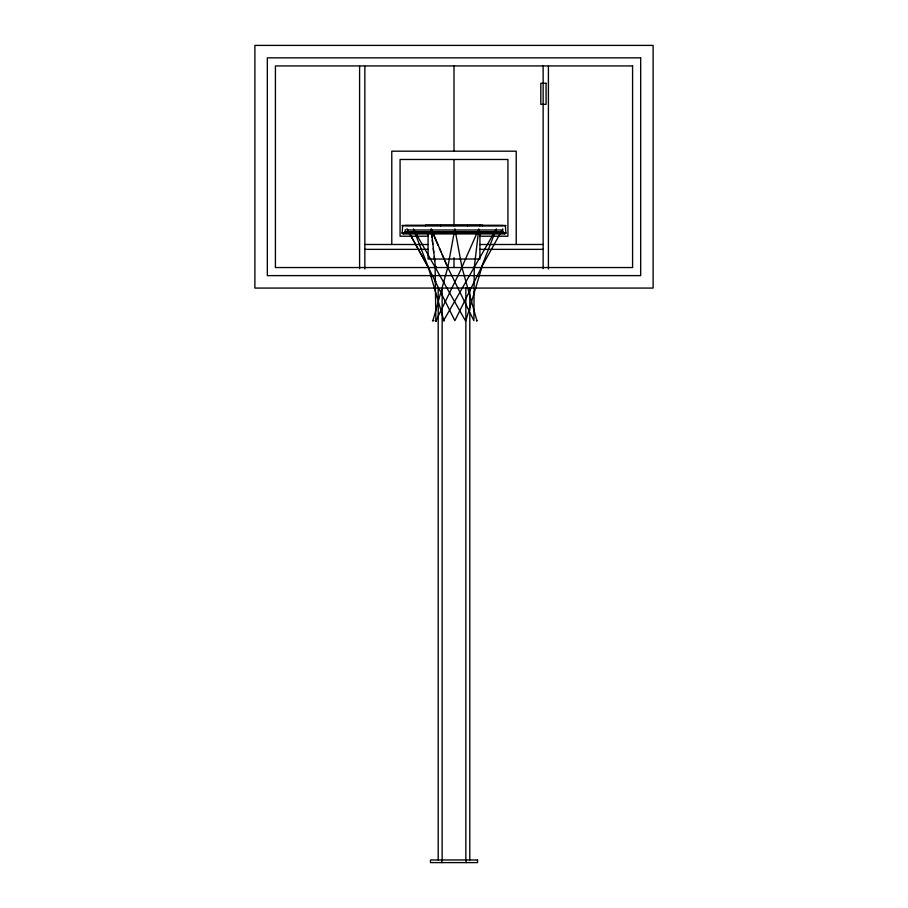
<?xml version="1.0" encoding="UTF-8"?>
<svg xmlns="http://www.w3.org/2000/svg" width="908" height="908" viewBox="0 0 908 908"><rect width="100%" height="100%" fill="white"/><g stroke="black" fill="none" stroke-linecap="round" stroke-linejoin="round"><path stroke-width="1.36" d="M474.089 292.773C475.383 291.536 472.716 292.183 474.18 292.172M434.955 281.616L436.033 281.31A1.657 0.817 -0.4 0 1 435.67 281.389L434.955 281.525M502.737 229.576L502.737 232.073L504.076 233.333A1.385 1.373 -90 0 0 504.769 233.708L505.79 232.811L505.393 225.434M432.526 320.592L433.343 320.808L432.571 320.501M432.923 320.66L447.769 267.451L454.874 228.884L461.968 267.451L465.872 281.423M414.184 230.246L465.486 320.864L465.997 320.581M465.827 320.808L481.773 267.519L480.99 267.429L481.705 267.576M406.988 228.748L428.372 267.451L454.874 320.66L481.376 267.451L496.347 228.884L443.637 320.513L444.364 320.603L443.433 320.728M462.263 266.782L435.942 320.864L435.102 320.728L435.965 320.751A2.418 0.613 26.1 0 0 435.636 320.524L435.817 320.683M402.607 225.434L402.21 232.811L403.231 233.708A1.385 1.373 -90 0 0 403.912 233.333L405.263 232.073L405.263 229.576M481.376 267.451L502.76 228.884M459.652 293.057L460.39 291.786M476.552 320.706L477.199 320.513L476.484 320.74M428.065 266.68L427.895 266.6M435.114 266.498L436.078 266.555L435.488 266.577M436.033 320.842L436.044 320.728A2.622 1.294 -0.4 0 1 435.511 320.785L436.476 320.603L435.817 320.456M503.146 225.434L404.957 225.445M505.007 233.708L433.922 233.697M402.323 225.559L505.677 225.559M402.289 225.593L505.745 225.638M406.92 229.996L501.08 229.996M405.093 232.164L454 232.073M455.396 232.073L477.143 232.164M478.368 232.073L502.907 232.164M404.923 232.266L454 232.266M455.407 232.266L477.222 232.266M478.539 232.266L503.077 232.266M404.616 232.493L454 232.369M455.283 232.493L477.37 232.493M478.618 232.369L503.384 232.493M404.48 232.618L454 232.618M455.283 232.618L503.52 232.618M402.221 232.925L505.779 232.925M402.255 233.038L505.745 233.038M402.301 233.14L505.699 233.14M402.414 233.345L505.586 233.345M402.573 233.515L505.427 233.515M402.936 233.697L431.266 233.719M428.077 236.216L400.076 236.216L400.076 159.479L507.924 159.479L507.924 236.216L479.923 236.216M364.857 244.479L428.077 244.513M479.923 244.513L543.143 244.479M364.857 249.359L428.077 249.359M479.923 249.359L543.143 249.359M473.136 288.074L254.887 288.074L254.887 45.4L653.113 45.4L653.113 288.074L475.962 288.074M435.42 266.441L435.761 266.714A2.633 1.317 -6.3 0 1 435.114 266.827L435.851 319.31M461.616 267.894L478.811 228.884L474.271 267.451L473.885 320.66L447.769 267.451L431.186 228.748M443.467 281.457L444.001 282.388M407.737 230.246L428.372 267.451L443.899 320.66M445.147 301.138L445.442 301.74M433.173 234.026L438.224 245.591M439.347 248.168L441.038 252.027M442.162 254.592L443.842 258.451M444.965 261.027L446.645 264.886M413.401 228.884L428.372 267.451M476.916 320.706L465.861 281.401M431.243 231.54L431.902 237.158M432.231 239.962L432.73 244.173M433.229 248.395L433.718 252.606M434.217 256.816L434.716 261.027M431.277 229.554L435.477 267.451M548.409 66.318L548.409 268.938M543.143 65.932L543.143 268.598M516.221 244.513L516.221 151.182L391.779 151.182L391.779 244.513M482.625 225.842L482.625 225.229L425.375 225.229L425.375 225.842M479.923 225.229L479.923 225.842M479.923 232.334L479.923 259.03L428.077 259.03L428.077 232.334M469.799 287.632L469.799 310.309M469.799 313.135L469.799 859.967M467.416 225.229L467.416 225.842M466.11 859.967L466.11 862.6M465.849 287.632L465.849 859.967M454 65.932L454 151.341M454 159.74L454 225.842M454 257.736L454 267.542M442.151 287.632L442.151 859.967M441.89 859.967L441.89 862.6M440.584 225.229L440.584 225.842M438.201 287.632L438.201 298.97M438.201 303.215L438.201 859.967M364.857 66.318L364.857 268.938M359.591 66.318L359.591 268.757M474.555 267.429L473.772 267.519L474.498 267.372M640.673 57.84L267.327 57.84L267.327 275.623L640.673 275.623L640.673 57.84M632.581 65.932L275.419 65.932L275.419 267.542L632.581 267.542L632.581 65.932M546.071 83.264L540.805 83.264L540.805 104.341L546.071 104.341L546.071 83.264M477.517 859.967L430.483 859.967L430.483 862.6L477.517 862.6L477.517 859.967"/></g></svg>
